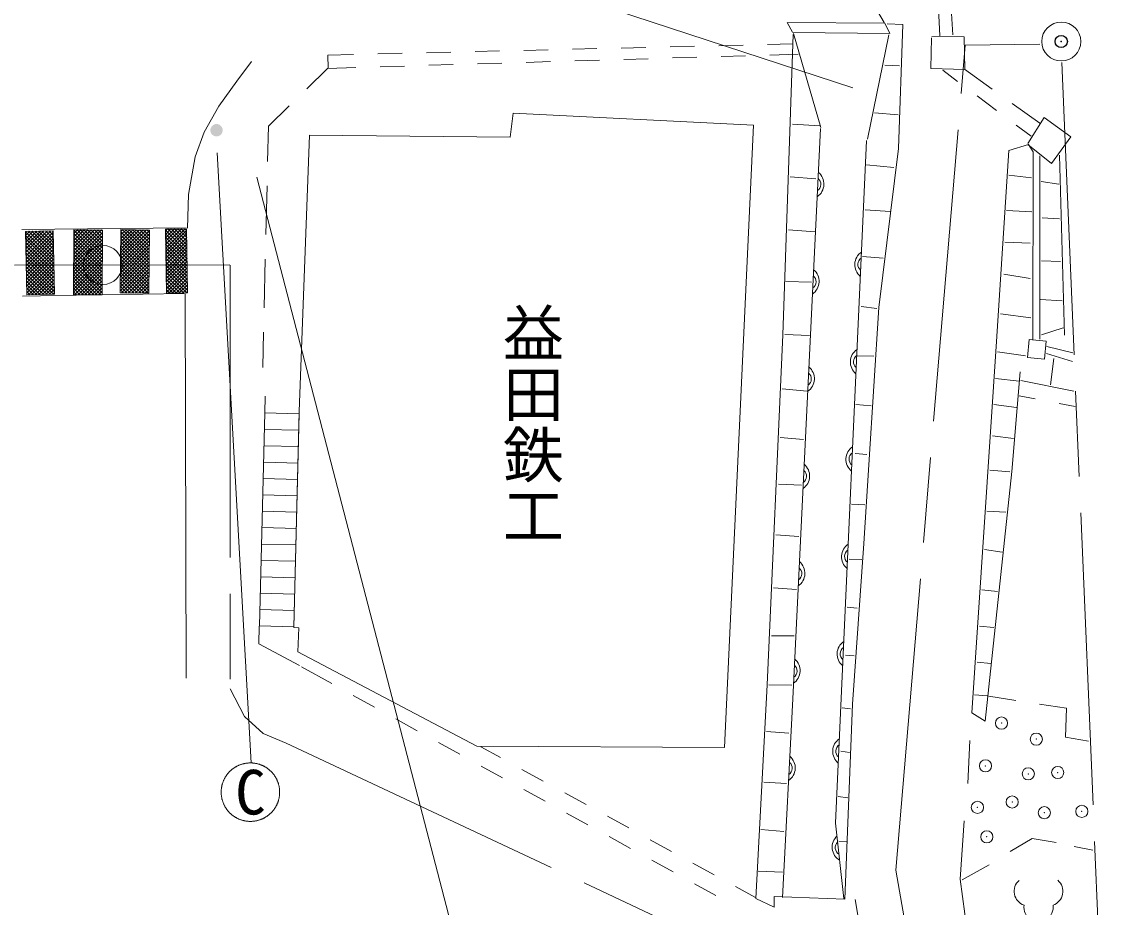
# Model space of a CAD drawing. Units: millimetres, scale not verified. Extents: x 40000 to 680000, y 20000 to 380000.
# Drawn here: x 461748 to 506542, y 248461 to 284804 of the extents above; entities that cross this region are included whole.
import ezdxf
from ezdxf.enums import TextEntityAlignment as Align

# ---------------------------------------------------------------- set-up
doc = ezdxf.new("R2010")
doc.units = ezdxf.units.MM
doc.header["$LTSCALE"] = 1000
doc.header["$PDMODE"] = 32
doc.header["$PDSIZE"] = 500
doc.linetypes.add('CHAIN', pattern=[18.5, 12, -1.5, 3.5, -1.5])
for name, color, linetype, lineweight in [('M-BGD', 7, 'Continuous', 13), ('M-BMK', 2, 'CHAIN', 13), ('M-BMK-SRVR', 3, 'Continuous', 13), ('M-STR-HTXT', 7, 'Continuous', 13), ('M-STR-STR1', 1, 'Continuous', 13), ('M-STR-STRC', 7, 'Continuous', 13)]:
    doc.layers.add(name, color=color, linetype=linetype, lineweight=lineweight)
doc.layers.add('M-OTRS', color=6, linetype='Continuous')
doc.styles.add('@ＭＳ ゴシック', font='')
doc.styles.add('ＭＳ ゴシック', font='')
doc.styles.get('@ＭＳ ゴシック').set_extended_font_data('@MS Gothic')
doc.styles.get('ＭＳ ゴシック').set_extended_font_data('MS Gothic')

# ---------------------------------------------------------------- blocks, each defined once
blk = doc.blocks.new('園庭')
at = {"color": 7, "linetype": 'Continuous', "lineweight": 13}
for centre, start, end in [((-0.4, 0.4), 131.4195, 251.1424), ((0.4, 0.4), 288.8576, 48.5806), ((0, -0.25), 172.1402, 7.8598)]:
    blk.add_arc(centre, 0.6, start, end, dxfattribs=at)

msp = doc.modelspace()

# ---------------------------------------------------------------- hatches: boundary and pattern name
at = {"layer": 'M-STR-STRC'}
msp.add_hatch(color=256, dxfattribs=at).paths.add_polyline_path([(469990, 280408, -1), (469490, 280300, -1)])

# ---------------------------------------------------------------- linework, layer by layer
at = {"layer": 'M-BGD'}
for p, q in [((499966, 284272), (499896, 285370)), ((499367, 285331), (499429, 284224)), ((497270, 284720), (497912, 284692)), ((497912, 284692), (497735, 279608)), ((492987, 271951), (493414, 284289)), ((494545, 280462), (493417, 284321)), ((497331, 284264), (496453, 279981)), ((499083, 284145), (499055, 282889)), ((500431, 284191), (499101, 284200)), ((500449, 282843), (500431, 284191)), ((478356, 283537), (479356, 283561)), ((480356, 283585), (481355, 283609)), ((482355, 283633), (483355, 283657)), ((484354, 283681), (485354, 283705)), ((486354, 283729), (487354, 283753)), ((488353, 283777), (489353, 283801)), ((490353, 283825), (491352, 283849)), ((492352, 283873), (493394, 283898)), ((470577, 282369), (471180, 283182)), ((474309, 283432), (474321, 282902)), ((474315, 283440), (475357, 283465)), ((476357, 283489), (477356, 283513)), ((481455, 283109), (480455, 283079)), ((483454, 283170), (482454, 283139)), ((485453, 283230), (484453, 283200)), ((487452, 283291), (486452, 283260)), ((489451, 283351), (488452, 283321)), ((491450, 283412), (490451, 283382)), ((493611, 283478), (492450, 283442)), ((474296, 282892), (473441, 282053)), ((475458, 282927), (474296, 282892)), ((477457, 282988), (476457, 282957)), ((479456, 283048), (478456, 283018)), ((497166, 283026), (497776, 283002)), ((499055, 282889), (500449, 282843)), ((499545, 282819), (500157, 282361)), ((500446, 282862), (501581, 282043)), ((469829, 281343), (470577, 282369)), ((500957, 281762), (501758, 281163)), ((469226, 280269), (469829, 281343)), ((472726, 281354), (471871, 280515)), ((502392, 281457), (503528, 280638)), ((481787, 280072), (481909, 281049)), ((481909, 281049), (491773, 280560)), ((496745, 281065), (497722, 280989)), ((503045, 279812), (503715, 280875)), ((503715, 280875), (504806, 280078)), ((471871, 280515), (471836, 279066)), ((491773, 280560), (490595, 255019)), ((493381, 280609), (494504, 280536)), ((493389, 257016), (494530, 280424)), ((502558, 280564), (503170, 280106)), ((468868, 279260), (469226, 280269)), ((473138, 268810), (473560, 280145)), ((473560, 280145), (481787, 280072)), ((504806, 280078), (504008, 278995)), ((496416, 279936), (495147, 251913)), ((497735, 279608), (496930, 273076)), ((501760, 271688), (502256, 279520)), ((502256, 279520), (503061, 279768)), ((504008, 278995), (503045, 279766)), ((503061, 279768), (503259, 279466)), ((468592, 277713), (468868, 279260)), ((503259, 279466), (503243, 271749)), ((503528, 271774), (503528, 279299)), ((504333, 279325), (504539, 271946)), ((496419, 278927), (497537, 278829)), ((493284, 278436), (494333, 278363)), ((502266, 278509), (503194, 278395)), ((503584, 278248), (504317, 278134)), ((471812, 278066), (471765, 276067)), ((468554, 276330), (468592, 277713)), ((496365, 277082), (497385, 277017)), ((502164, 277064), (503206, 276999)), ((503629, 276755), (504345, 276722)), ((461752, 276283), (468491, 276348)), ((463029, 276226), (461901, 276203)), ((461901, 276203), (461955, 273601)), ((463054, 275031), (461901, 276184)), ((461902, 276173), (461932, 276203)), ((463057, 274887), (461904, 276039)), ((461905, 276035), (462076, 276206)), ((461907, 275896), (462220, 276209)), ((461910, 275758), (462365, 276212)), ((461913, 275619), (462509, 276215)), ((461916, 275481), (462654, 276218)), ((461919, 275342), (462798, 276221)), ((461922, 275203), (462942, 276224)), ((461925, 275065), (463030, 276170)), ((461927, 274926), (463033, 276032)), ((463051, 275176), (462022, 276205)), ((463048, 275320), (462160, 276208)), ((463045, 275465), (462299, 276211)), ((463042, 275609), (462437, 276214)), ((463039, 275753), (462576, 276216)), ((463036, 275898), (462714, 276219)), ((463033, 276042), (462853, 276222)), ((463030, 276187), (462991, 276225)), ((463083, 273624), (463029, 276226)), ((463886, 276263), (463875, 273600)), ((463881, 274980), (465058, 276157)), ((463881, 274838), (465057, 276015)), ((463882, 275264), (464877, 276259)), ((463882, 275122), (465018, 276259)), ((463883, 275406), (464736, 276260)), ((463884, 275690), (464455, 276261)), ((463884, 275548), (464596, 276260)), ((463885, 275974), (464173, 276262)), ((463885, 275832), (464314, 276261)), ((465052, 274802), (463885, 275969)), ((465058, 276258), (463886, 276263)), ((463886, 276258), (463891, 276263)), ((463886, 276116), (464032, 276263)), ((465053, 275084), (463886, 276251)), ((465053, 274943), (463886, 276110)), ((465054, 275225), (464016, 276263)), ((465055, 275366), (464158, 276262)), ((465055, 275507), (464300, 276262)), ((465056, 275647), (464442, 276261)), ((465056, 275788), (464584, 276260)), ((465057, 275929), (464726, 276260)), ((465057, 276070), (464868, 276259)), ((465058, 276211), (465010, 276259)), ((465047, 273595), (465058, 276258)), ((465818, 276273), (465785, 273676)), ((465799, 274770), (466986, 275957)), ((465801, 274914), (466988, 276100)), ((465803, 275057), (466990, 276243)), ((465805, 275200), (466865, 276260)), ((465807, 275343), (466725, 276262)), ((465808, 275487), (466585, 276264)), ((465810, 275630), (466446, 276265)), ((465812, 275773), (466306, 276267)), ((465814, 275916), (466166, 276269)), ((465816, 276060), (466027, 276271)), ((466972, 274891), (465816, 276047)), ((466974, 275030), (465817, 276187)), ((466990, 276258), (465818, 276273)), ((465818, 276203), (465887, 276272)), ((466976, 275170), (465873, 276273)), ((466978, 275310), (466016, 276271)), ((466979, 275449), (466160, 276269)), ((466981, 275589), (466303, 276267)), ((466983, 275728), (466446, 276265)), ((466985, 275868), (466589, 276264)), ((466987, 276008), (466733, 276262)), ((466988, 276147), (466876, 276260)), ((466957, 273661), (466990, 276258)), ((468509, 276313), (467641, 276298)), ((467641, 276298), (467684, 273665)), ((468525, 275369), (467641, 276252)), ((467642, 276215), (467727, 276300)), ((467644, 276076), (467871, 276302)), ((468527, 275225), (467644, 276108)), ((468529, 275081), (467646, 275964)), ((467647, 275937), (468015, 276304)), ((467649, 275797), (468158, 276307)), ((467651, 275658), (468302, 276309)), ((467654, 275519), (468446, 276312)), ((467656, 275380), (468510, 276234)), ((467658, 275241), (468513, 276095)), ((467660, 275102), (468515, 275956)), ((468522, 275513), (467735, 276300)), ((468520, 275656), (467874, 276302)), ((468517, 275800), (468013, 276304)), ((468515, 275944), (468152, 276307)), ((468513, 276088), (468291, 276309)), ((468510, 276232), (468430, 276311)), ((468552, 273679), (468509, 276313)), ((493210, 276263), (494309, 276190)), ((463060, 274743), (461907, 275895)), ((463063, 274598), (461910, 275751)), ((463066, 274454), (461913, 275606)), ((461930, 274788), (463036, 275893)), ((461933, 274649), (463039, 275755)), ((461936, 274511), (463042, 275616)), ((463879, 274554), (465056, 275731)), ((463879, 274412), (465056, 275589)), ((463880, 274696), (465057, 275873)), ((465051, 274521), (463884, 275688)), ((465051, 274380), (463884, 275547)), ((465052, 274662), (463885, 275829)), ((465794, 274341), (466980, 275527)), ((465796, 274484), (466982, 275670)), ((465797, 274627), (466984, 275814)), ((466965, 274332), (465808, 275489)), ((466967, 274472), (465810, 275628)), ((466969, 274611), (465812, 275768)), ((466971, 274751), (465814, 275908)), ((468532, 274937), (467649, 275820)), ((468534, 274794), (467651, 275677)), ((468536, 274650), (467653, 275533)), ((467663, 274963), (468517, 275817)), ((467665, 274824), (468519, 275678)), ((467667, 274684), (468522, 275539)), ((502099, 275762), (503141, 275713)), ((463069, 274309), (461916, 275462)), ((463072, 274165), (461919, 275317)), ((463075, 274021), (461922, 275173)), ((461939, 274372), (463045, 275478)), ((461942, 274233), (463047, 275339)), ((461945, 274095), (463050, 275201)), ((461947, 273956), (463053, 275062)), ((463877, 273986), (465054, 275163)), ((463878, 274270), (465055, 275447)), ((463878, 274128), (465054, 275305)), ((465049, 274098), (463882, 275265)), ((465049, 273957), (463882, 275124)), ((465050, 274239), (463883, 275406)), ((465788, 273911), (466975, 275097)), ((465790, 274054), (466977, 275241)), ((465792, 274197), (466979, 275384)), ((466960, 273913), (465803, 275070)), ((466962, 274053), (465805, 275210)), ((466963, 274192), (465807, 275349)), ((468539, 274506), (467656, 275389)), ((468541, 274362), (467658, 275245)), ((468544, 274218), (467660, 275101)), ((467670, 274545), (468524, 275400)), ((467672, 274406), (468526, 275261)), ((467674, 274267), (468529, 275121)), ((471741, 275067), (471693, 273068)), ((496257, 275167), (497103, 275102)), ((463078, 273876), (461925, 275028)), ((463081, 273732), (461928, 274884)), ((463047, 273624), (461931, 274740)), ((462909, 273621), (461934, 274595)), ((461950, 273818), (463056, 274923)), ((461953, 273679), (463059, 274785)), ((462018, 273602), (463062, 274646)), ((463876, 273702), (465053, 274879)), ((463877, 273844), (465053, 275021)), ((464987, 273595), (463880, 274702)), ((465048, 273817), (463881, 274984)), ((465048, 273676), (463881, 274843)), ((463915, 273600), (465052, 274737)), ((464056, 273599), (465051, 274595)), ((465786, 273768), (466973, 274954)), ((466786, 273663), (465798, 274651)), ((466929, 273661), (465800, 274791)), ((466958, 273774), (465801, 274930)), ((465835, 273675), (466971, 274811)), ((465975, 273673), (466969, 274668)), ((468546, 274075), (467663, 274958)), ((468548, 273931), (467665, 274814)), ((468551, 273787), (467668, 274670)), ((467677, 274128), (468531, 274982)), ((467679, 273989), (468533, 274843)), ((467681, 273850), (468536, 274704)), ((503597, 274997), (504378, 274965)), ((462770, 273618), (461937, 274451)), ((462632, 273615), (461940, 274306)), ((462493, 273612), (461943, 274162)), ((462162, 273605), (463065, 274508)), ((462307, 273608), (463067, 274369)), ((462451, 273611), (463070, 274231)), ((464561, 273597), (463878, 274279)), ((464419, 273598), (463878, 274138)), ((464845, 273596), (463879, 274561)), ((464703, 273596), (463879, 274420)), ((464197, 273599), (465051, 274453)), ((464337, 273598), (465050, 274311)), ((464478, 273597), (465050, 274169)), ((466356, 273669), (465792, 274232)), ((466499, 273667), (465794, 274372)), ((466642, 273665), (465796, 274511)), ((466115, 273672), (466968, 274524)), ((466254, 273670), (466966, 274381)), ((466394, 273668), (466964, 274238)), ((468517, 273679), (467670, 274526)), ((468378, 273676), (467672, 274382)), ((468239, 273674), (467675, 274239)), ((467683, 273711), (468538, 274565)), ((467781, 273667), (468540, 274426)), ((467925, 273669), (468542, 274287)), ((468068, 273671), (468545, 274148)), ((493104, 274147), (494162, 274115)), ((502050, 274444), (503141, 274265)), ((462355, 273609), (461946, 274018)), ((462216, 273606), (461949, 273873)), ((462077, 273604), (461952, 273729)), ((462595, 273614), (463073, 274092)), ((462740, 273617), (463076, 273954)), ((462884, 273620), (463079, 273815)), ((463993, 273599), (463876, 273716)), ((464277, 273598), (463877, 273998)), ((464135, 273599), (463877, 273857)), ((464619, 273597), (465049, 274027)), ((464760, 273596), (465048, 273885)), ((464901, 273596), (465048, 273743)), ((465926, 273674), (465787, 273813)), ((466069, 273672), (465789, 273953)), ((466213, 273670), (465791, 274092)), ((466534, 273666), (466962, 274095)), ((466673, 273664), (466960, 273951)), ((466813, 273663), (466958, 273808)), ((468100, 273672), (467677, 274095)), ((467961, 273670), (467680, 273951)), ((467822, 273667), (467682, 273807)), ((468212, 273674), (468547, 274008)), ((468356, 273676), (468549, 273869)), ((468500, 273678), (468552, 273730)), ((461772, 273548), (464724, 273596)), ((461955, 273601), (463083, 273624)), ((463029, 273623), (463082, 273676)), ((463875, 273600), (465047, 273595)), ((465042, 273595), (465047, 273601)), ((465047, 273602), (468412, 273657)), ((465785, 273676), (466957, 273661)), ((466953, 273661), (466957, 273665)), ((467684, 273665), (468552, 273679)), ((468497, 257867), (468456, 273639)), ((503564, 273402), (504443, 273353)), ((496192, 273116), (496843, 273035)), ((496930, 273076), (496311, 263387)), ((501920, 272816), (503157, 272653)), ((471669, 272068), (471635, 270619)), ((492337, 257588), (492987, 271951)), ((493072, 271966), (494081, 271933)), ((503597, 271953), (504492, 272246)), ((500744, 256435), (501760, 271688)), ((503094, 271763), (503023, 271027)), ((503793, 271697), (503094, 271763)), ((503723, 270960), (503793, 271697)), ((503821, 271470), (504884, 271210)), ((496061, 271098), (496712, 271082)), ((501790, 271253), (502946, 271091)), ((503023, 271027), (503723, 270960)), ((503799, 271188), (504873, 270863)), ((504101, 270977), (503971, 269902)), ((501709, 270163), (502685, 270049)), ((502727, 270436), (502376, 266350)), ((492958, 269736), (493983, 269638)), ((502758, 270079), (504932, 269639)), ((471716, 268738), (471735, 269442)), ((502677, 269448), (503341, 269323)), ((472919, 259948), (473138, 268810)), ((495980, 269096), (496615, 269047)), ((501643, 269089), (502571, 268975)), ((504324, 269139), (504988, 269014)), ((471712, 268075), (473121, 268038)), ((492877, 267734), (493837, 267653)), ((501595, 267803), (502457, 267705)), ((471694, 267402), (473104, 267366)), ((495947, 267078), (496436, 267045)), ((471677, 266730), (473086, 266693)), ((502376, 266350), (501286, 256103)), ((501481, 266403), (502294, 266338)), ((471660, 266057), (473069, 266021)), ((492811, 265830), (493756, 265781)), ((471642, 265385), (473051, 265348)), ((495801, 265010), (496354, 264978)), ((471625, 264712), (473034, 264676)), ((501356, 264721), (502137, 264678)), ((471607, 264040), (473016, 264003)), ((492698, 263746), (493642, 263681)), ((496311, 263387), (495847, 256794)), ((471590, 263367), (472999, 263331)), ((501258, 263137), (501985, 263028)), ((471573, 262695), (472982, 262658)), ((495703, 262748), (496224, 262732)), ((471555, 262022), (472964, 261986)), ((471538, 261350), (472947, 261313)), ((492600, 261565), (493544, 261500)), ((501150, 261487), (501790, 261422)), ((495622, 260778), (496037, 260730)), ((471520, 260677), (472929, 260641)), ((471492, 259994), (471478, 259271)), ((473114, 259923), (472919, 259948)), ((473073, 258947), (473114, 259923)), ((501052, 260001), (501649, 259936)), ((492519, 259596), (493446, 259596)), ((471478, 259271), (473142, 258381)), ((480430, 255073), (473073, 258947)), ((495549, 258801), (495915, 258776)), ((500954, 258514), (501519, 258460)), ((473227, 258327), (474477, 257638)), ((491881, 248821), (492337, 257588)), ((492415, 257588), (493359, 257577)), ((475352, 257155), (476228, 256672)), ((500857, 257180), (501367, 257136)), ((501442, 257119), (502542, 256945)), ((492974, 248861), (493389, 257016)), ((495847, 256794), (495531, 248793)), ((503515, 256798), (504624, 256624)), ((495425, 256642), (495765, 256605)), ((501294, 256091), (500744, 256435)), ((504624, 256624), (504588, 255441)), ((477103, 256189), (477979, 255706)), ((492311, 255668), (493236, 255610)), ((504588, 255441), (505532, 255276)), ((478854, 255223), (479730, 254739)), ((490595, 255019), (480418, 255071)), ((481400, 254599), (480586, 255046)), ((500573, 253538), (500655, 255299)), ((495360, 254869), (495714, 254811)), ((480606, 254256), (481481, 253773)), ((483153, 253637), (482277, 254118)), ((492202, 253591), (493128, 253541)), ((482357, 253290), (483232, 252807)), ((484907, 252675), (484030, 253156)), ((495255, 252999), (495656, 252956)), ((484108, 252324), (484983, 251841)), ((486660, 251713), (485783, 252194)), ((495147, 251913), (495489, 248813)), ((500265, 249605), (500430, 251999)), ((485859, 251358), (486735, 250875)), ((492081, 251649), (493029, 251570)), ((488413, 250750), (487537, 251231)), ((495287, 251176), (495591, 251144)), ((502319, 250744), (503218, 251276)), ((503218, 251276), (504209, 251120)), ((504947, 250949), (505706, 250797)), ((487610, 250392), (488486, 249909)), ((490167, 249788), (489290, 250269)), ((500338, 249589), (501457, 250203)), ((491972, 249935), (492971, 249898)), ((500946, 244466), (500265, 249605)), ((489361, 249426), (490237, 248942)), ((491858, 248860), (491044, 249307)), ((492624, 248463), (491881, 248821)), ((492633, 248894), (492624, 248463)), ((495531, 248793), (492633, 248894)), ((495951, 248781), (496187, 247392))]:
    msp.add_line(p, q, dxfattribs=at)
msp.add_lwpolyline([(472912, 259969), (471503, 260005), (471729, 268747), (473138, 268711)], close=True, dxfattribs=at)
for centre, radius, start, end in [((494044, 278144), 625, 304.0783, 50.3385), ((494231, 278135), 312, 304.0783, 50.3385), ((496561, 274839), 625, 124.2758, 230.536), ((496374, 274847), 312, 124.2758, 230.536), ((493849, 274149), 625, 304.0783, 50.3385), ((494036, 274140), 312, 304.0783, 50.3385), ((496380, 270843), 625, 124.2758, 230.536), ((496193, 270851), 312, 124.2758, 230.536), ((493654, 270154), 625, 304.0783, 50.3385), ((493841, 270145), 312, 304.0783, 50.3385), ((496199, 266847), 625, 124.2758, 230.536), ((496012, 266855), 312, 124.2758, 230.536), ((493459, 266159), 625, 304.0783, 50.3385), ((493647, 266150), 312, 304.0783, 50.3385), ((496018, 262851), 625, 124.2758, 230.536), ((495831, 262859), 312, 124.2758, 230.536), ((493265, 262163), 625, 304.0783, 50.3385), ((493452, 262154), 312, 304.0783, 50.3385), ((495837, 258855), 625, 124.2758, 230.536), ((495649, 258863), 312, 124.2758, 230.536), ((493070, 258168), 625, 304.0783, 50.3385), ((493257, 258159), 312, 304.0783, 50.3385), ((495656, 254859), 625, 124.2758, 230.536), ((495468, 254868), 312, 124.2758, 230.536), ((492869, 254174), 625, 303.9562, 50.2164), ((493056, 254165), 312, 303.9562, 50.2164), ((495633, 250926), 625, 133.1606, 239.4208), ((495447, 250906), 312, 133.1606, 239.4208)]:
    msp.add_arc(centre, radius, start, end, dxfattribs=at)
for p in [(501959, 256019), (503387, 255360), (501300, 254261), (503058, 253932), (504266, 253987), (500970, 252558), (502399, 252778), (505255, 252394), (503717, 252339), (501355, 251350)]:
    msp.add_point(p, dxfattribs=at)
at = {"layer": 'M-BMK'}
for p, q in [((497628, 249980), (500467, 283841)), ((500467, 283841), (503527, 283890)), ((504435, 283129), (506542, 233017)), ((461448, 274815), (470284, 274830)), ((470296, 274819), (470296, 257423)), ((470296, 257423), (470882, 256288)), ((470882, 256288), (471651, 255592)), ((471651, 255592), (472603, 255189)), ((472603, 255189), (498874, 242875)), ((498874, 242875), (497628, 249980))]:
    msp.add_line(p, q, dxfattribs=at)
at = {"layer": 'M-BMK-SRVR'}
for centre in [(504411, 283996), (465071, 274821)]:
    msp.add_circle(centre, 800, dxfattribs=at)
at = {"layer": 'M-OTRS'}
msp.add_point((504411, 283996), dxfattribs=at)
at = {"layer": 'M-STR-HTXT'}
msp.add_line((495853, 282098), (482998, 286310), dxfattribs=at)
at = {"layer": 'M-STR-STR1'}
for p, q in [((497146, 284778), (496490, 285888)), ((497170, 284750), (493166, 284782)), ((493166, 284782), (493378, 284375)), ((497382, 284326), (497170, 284750)), ((493393, 284370), (497382, 284326))]:
    msp.add_line(p, q, dxfattribs=at)
at = {"layer": 'M-STR-STRC'}
for p, q in [((471159, 254385), (469768, 279420)), ((482311, 236431), (471394, 278434))]:
    msp.add_line(p, q, dxfattribs=at)
msp.add_lwpolyline([(472331, 253182), (472331, 253203), (472330, 253224), (472329, 253245), (472328, 253266), (472326, 253287), (472324, 253308), (472322, 253329), (472319, 253350), (472316, 253370), (472313, 253391), (472309, 253412), (472304, 253432), (472300, 253453), (472295, 253473), (472290, 253494), (472284, 253514), (472278, 253534), (472272, 253554), (472265, 253574), (472258, 253594), (472251, 253613), (472243, 253633), (472235, 253652), (472227, 253672), (472218, 253691), (472209, 253710), (472199, 253728), (472190, 253747), (472180, 253765), (472169, 253784), (472159, 253802), (472148, 253820), (472136, 253837), (472125, 253855), (472113, 253872), (472100, 253889), (472088, 253906), (472075, 253923), (472062, 253939), (472049, 253955), (472035, 253971), (472021, 253987), (472007, 254002), (471992, 254018), (471978, 254033), (471963, 254047), (471947, 254062), (471932, 254076), (471916, 254090), (471900, 254103), (471884, 254117), (471867, 254130), (471851, 254142), (471834, 254155), (471817, 254167), (471799, 254179), (471782, 254190), (471764, 254202), (471746, 254213), (471728, 254223), (471710, 254234), (471691, 254243), (471672, 254253), (471654, 254262), (471635, 254271), (471615, 254280), (471596, 254288), (471577, 254296), (471557, 254304), (471537, 254311), (471518, 254318), (471498, 254325), (471478, 254331), (471457, 254337), (471437, 254342), (471417, 254348), (471396, 254352), (471376, 254357), (471355, 254361), (471335, 254365), (471314, 254368), (471293, 254371), (471272, 254374), (471251, 254376), (471230, 254378), (471210, 254380), (471189, 254381), (471168, 254382), (471147, 254382), (471126, 254382), (471105, 254382), (471084, 254381), (471063, 254380), (471042, 254379), (471021, 254377), (471000, 254375), (470979, 254373), (470958, 254370), (470937, 254367), (470917, 254363), (470896, 254359), (470876, 254355), (470855, 254350), (470835, 254345), (470814, 254340), (470794, 254334), (470774, 254328), (470754, 254322), (470734, 254315), (470714, 254308), (470695, 254300), (470675, 254292), (470656, 254284), (470637, 254276), (470618, 254267), (470599, 254258), (470580, 254248), (470561, 254239), (470543, 254228), (470525, 254218), (470507, 254207), (470489, 254196), (470471, 254185), (470454, 254173), (470437, 254161), (470420, 254149), (470403, 254136), (470386, 254123), (470370, 254110), (470354, 254097), (470338, 254083), (470322, 254069), (470307, 254055), (470292, 254040), (470277, 254025), (470262, 254010), (470248, 253995), (470234, 253979), (470220, 253963), (470206, 253947), (470193, 253931), (470180, 253914), (470167, 253898), (470155, 253881), (470143, 253864), (470131, 253846), (470120, 253829), (470109, 253811), (470098, 253793), (470087, 253775), (470077, 253756), (470067, 253738), (470058, 253719), (470048, 253700), (470039, 253681), (470031, 253662), (470023, 253643), (470015, 253623), (470007, 253604), (470000, 253584), (469993, 253564), (469987, 253544), (469981, 253524), (469975, 253504), (469969, 253484), (469964, 253463), (469959, 253443), (469955, 253422), (469951, 253402), (469947, 253381), (469944, 253360), (469941, 253339), (469939, 253318), (469936, 253298), (469935, 253277), (469933, 253256), (469932, 253235), (469931, 253214), (469931, 253193), (469931, 253172), (469931, 253151), (469932, 253130), (469933, 253109), (469935, 253088), (469936, 253067), (469939, 253046), (469941, 253025), (469944, 253004), (469947, 252984), (469951, 252963), (469955, 252942), (469959, 252922), (469964, 252901), (469969, 252881), (469975, 252861), (469981, 252841), (469987, 252820), (469993, 252800), (470000, 252781), (470007, 252761), (470015, 252741), (470023, 252722), (470031, 252702), (470039, 252683), (470048, 252664), (470058, 252645), (470067, 252627), (470077, 252608), (470087, 252590), (470098, 252572), (470109, 252554), (470120, 252536), (470131, 252518), (470143, 252501), (470155, 252484), (470167, 252467), (470180, 252450), (470193, 252433), (470206, 252417), (470220, 252401), (470234, 252385), (470248, 252370), (470262, 252354), (470277, 252339), (470292, 252324), (470307, 252310), (470322, 252296), (470338, 252282), (470354, 252268), (470370, 252254), (470386, 252241), (470403, 252228), (470420, 252216), (470437, 252203), (470454, 252191), (470471, 252180), (470489, 252168), (470507, 252157), (470525, 252147), (470543, 252136), (470561, 252126), (470580, 252116), (470599, 252107), (470618, 252098), (470637, 252089), (470656, 252080), (470675, 252072), (470695, 252064), (470714, 252057), (470734, 252050), (470754, 252043), (470774, 252037), (470794, 252030), (470814, 252025), (470835, 252019), (470855, 252014), (470876, 252010), (470896, 252005), (470917, 252002), (470937, 251998), (470958, 251995), (470979, 251992), (471000, 251989), (471021, 251987), (471042, 251986), (471063, 251984), (471084, 251983), (471105, 251983), (471126, 251982), (471147, 251982), (471168, 251983), (471189, 251984), (471210, 251985), (471230, 251986), (471251, 251988), (471272, 251991), (471293, 251993), (471314, 251996), (471335, 252000), (471355, 252003), (471376, 252008), (471396, 252012), (471417, 252017), (471437, 252022), (471457, 252028), (471478, 252033), (471498, 252040), (471518, 252046), (471537, 252053), (471557, 252061), (471577, 252068), (471596, 252076), (471615, 252084), (471635, 252093), (471654, 252102), (471672, 252111), (471691, 252121), (471710, 252131), (471728, 252141), (471746, 252152), (471764, 252163), (471782, 252174), (471799, 252186), (471817, 252197), (471834, 252210), (471851, 252222), (471867, 252235), (471884, 252248), (471900, 252261), (471916, 252275), (471932, 252289), (471947, 252303), (471963, 252317), (471978, 252332), (471992, 252347), (472007, 252362), (472021, 252377), (472035, 252393), (472049, 252409), (472062, 252425), (472075, 252442), (472088, 252458), (472100, 252475), (472113, 252492), (472125, 252510), (472136, 252527), (472148, 252545), (472159, 252563), (472169, 252581), (472180, 252599), (472190, 252617), (472199, 252636), (472209, 252655), (472218, 252674), (472227, 252693), (472235, 252712), (472243, 252732), (472251, 252751), (472258, 252771), (472265, 252791), (472272, 252810), (472278, 252830), (472284, 252851), (472290, 252871), (472295, 252891), (472300, 252912), (472304, 252932), (472309, 252953), (472313, 252973), (472316, 252994), (472319, 253015), (472322, 253036), (472324, 253056), (472326, 253077), (472328, 253098), (472329, 253119), (472330, 253140), (472331, 253161)], close=True, dxfattribs=at)

# ---------------------------------------------------------------- block references
at = {"layer": 'M-BGD', "xscale": 1000, "yscale": 1000, "rotation": 0.08929}
msp.add_blockref('園庭', (503479, 248713), dxfattribs=at)

# ---------------------------------------------------------------- texts
at = {"layer": 'M-BGD', "style": '@ＭＳ ゴシック'}
msp.add_text('益田鉄工', height=1833, rotation=270, dxfattribs=at).set_placement((481246, 273301), align=Align.BOTTOM_LEFT)
at = {"layer": 'M-STR-STRC', "style": 'ＭＳ ゴシック'}
msp.add_text('C', height=1833, rotation=0.089, dxfattribs=at).set_placement((471131, 253182), align=Align.MIDDLE_CENTER)

doc.saveas('drawing.dxf')
